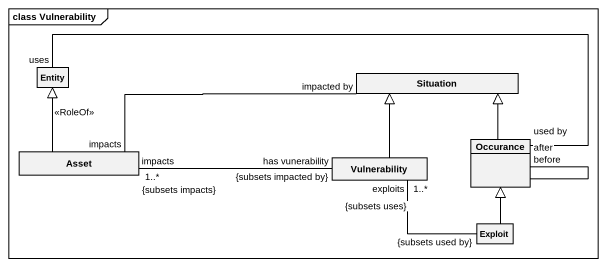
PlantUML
@startuml
mainframe class Vulnerability
hide circle
hide empty members
class "Entity" as Entity_
class Situation
class Asset
class Occurance
class Vulnerability
class Exploit
Situation "impacted by" -left- "impacts" Asset
Asset -up-|> Entity_ : <<RoleOf>>
Occurance "used by" -left- "uses" Entity_
Occurance -up-|> Situation
Occurance "before" -- "after" Occurance
Vulnerability -up-|> Situation
Vulnerability "has vunerability\n{subsets impacted by}" -left- "impacts\n1..*\n{subsets impacts}" Asset
Exploit -up-|> Occurance
Exploit "{subsets used by}" -left- "exploits\n{subsets uses}\n1..*" Vulnerability
@enduml
